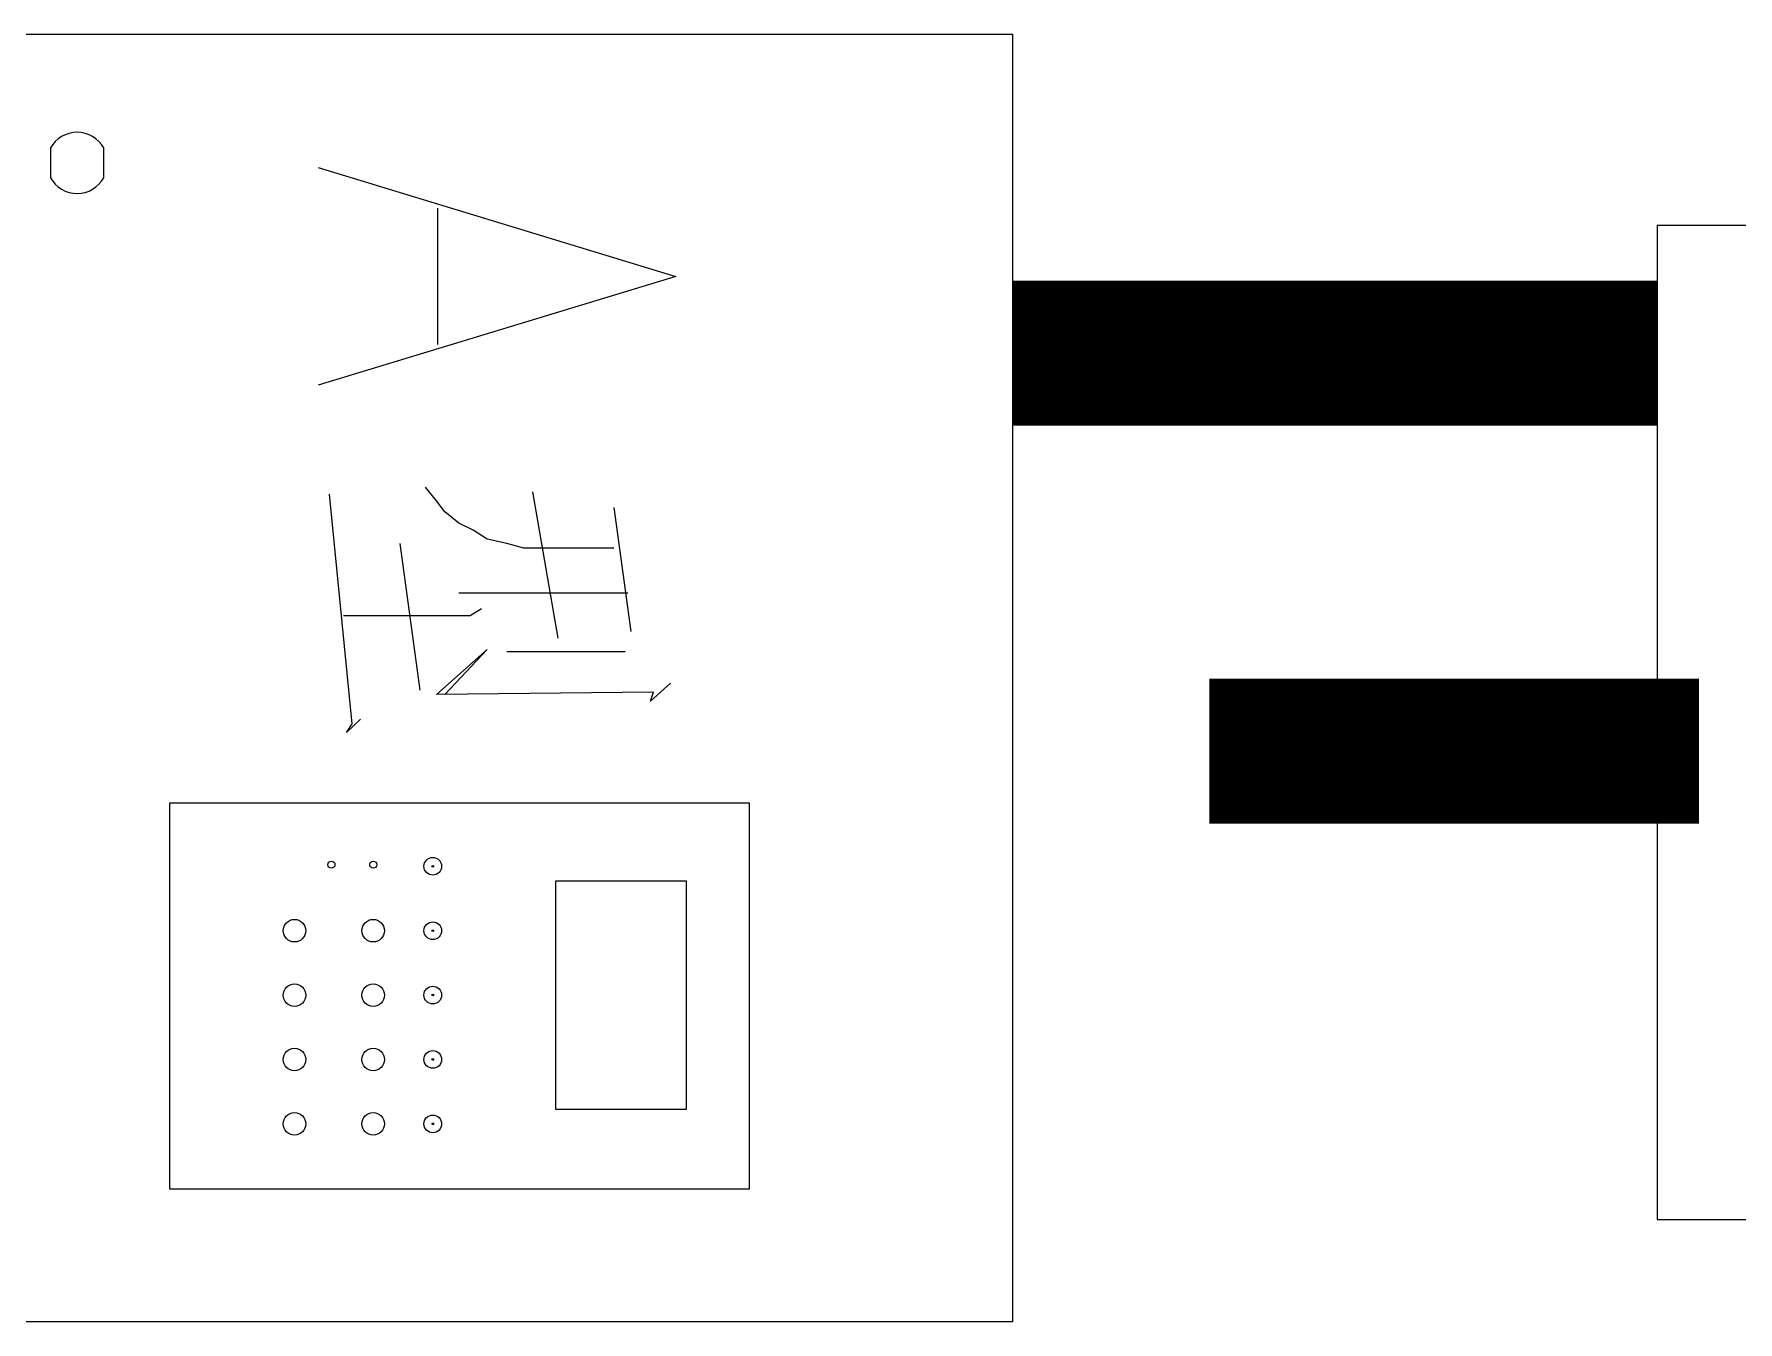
# Model space of a CAD drawing. Extents: x 12152 to 491505, y 111028 to 412681.
# Drawn here: x 162352 to 162969, y 188958 to 189425 of the extents above; entities that cross this region are included whole.
import ezdxf
from ezdxf.enums import TextEntityAlignment as Align

# ---------------------------------------------------------------- set-up
doc = ezdxf.new("R2010")
doc.units = 0
doc.header["$LTSCALE"] = 1000
doc.header["$MEASUREMENT"] = 0
doc.linetypes.add('DASH', pattern=[0.35, 0.25, -0.1])
for name, color, linetype in [('EQUIP-照明', 3, 'Continuous'), ('EQUIP-箱柜', 3, 'Continuous'), ('TEL_TEXT', 7, 'Continuous'), ('WIRE-应急', 4, 'DASH')]:
    doc.layers.add(name, color=color, linetype=linetype)
doc.styles.add('_TEL_DIM', font='SIMPLEX', dxfattribs={"width": 0.8, "height": 3.5, "bigfont": 'HZTXT'})

# ---------------------------------------------------------------- blocks, each defined once
blk = doc.blocks.new('$equip$00001686')
for p, q in [((0.72, 0.6), (-0.72, 0.6)), ((0.72, 0), (0.72, 0.6)), ((-0.72, 0), (0.72, 0))]:
    blk.add_line(p, q)
blk.add_point((0.72, 0.3))
at = {"layer": 'TEL_TEXT', "style": '_TEL_DIM', "flags": 1}
blk.add_attdef('A', text='', height=0.00002, dxfattribs=at).set_placement((0, 0), align=Align.MIDDLE_CENTER)
blk = doc.blocks.new('$equip_U$00000291(PC201712210955)')
at = {"color": 5, "lineweight": 0}
for p, q in [((0.06972, 0.51871), (0.06972, 0.84271)), ((0.06972, 0.84271), (0.28572, 0.84271)), ((0.28572, 0.84271), (0.28572, 0.51871)), ((0.11337, 0.73471), (0.11337, 0.80761)), ((0.11337, 0.80761), (0.24117, 0.80761)), ((0.24117, 0.80761), (0.24117, 0.73471)), ((0.24117, 0.73471), (0.11337, 0.73471)), ((0.28572, 0.51871), (0.06972, 0.51871))]:
    blk.add_line(p, q, dxfattribs=at)
at = {"color": 0, "lineweight": 0}
for p, q in [((-0.28542, 0.60183), (-0.22455, 0.80173)), ((-0.22455, 0.80173), (-0.16368, 0.60183)), ((0.00296, 0.79874), (0.01293, 0.78759)), ((0.01293, 0.78759), (0.00795, 0.78926)), ((0.00795, 0.78926), (0.00928, 0.66802)), ((-0.09533, 0.76714), (-0.02598, 0.77662)), ((-0.04743, 0.77495), (-0.04743, 0.68049)), ((-0.01467, 0.77346), (-0.01467, 0.70727)), ((-0.07255, 0.76714), (-0.07255, 0.72772)), ((-0.10414, 0.72157), (-0.02232, 0.73571)), ((-0.07255, 0.72772), (-0.07255, 0.71675)), ((-0.07255, 0.71675), (-0.07521, 0.70727)), ((-0.07521, 0.70727), (-0.0777, 0.69629)), ((-0.0777, 0.69629), (-0.08269, 0.68848)), ((0.00928, 0.66802), (-0.016, 0.69629)), ((-0.016, 0.69629), (0.00928, 0.67268)), ((-0.08269, 0.68848), (-0.08652, 0.68049)), ((-0.03862, 0.69313), (-0.0348, 0.68681)), ((-0.0348, 0.68681), (-0.0348, 0.61597)), ((-0.08652, 0.68049), (-0.09284, 0.67268)), ((-0.26263, 0.66852), (-0.18646, 0.66852)), ((-0.09899, 0.66802), (-0.10664, 0.6617)), ((-0.09284, 0.67268), (-0.09899, 0.66802)), ((-0.07521, 0.6474), (0.00678, 0.65854)), ((0.02557, 0.62079), (-0.10281, 0.60815)), ((0.02308, 0.62545), (0.03056, 0.61763)), ((0.03056, 0.61763), (0.02557, 0.62079))]:
    blk.add_line(p, q, dxfattribs=at)
at = {"color": 254, "lineweight": 0}
for p, q in [((-0.27968, 0.4819), (-0.29632, 0.4819)), ((-0.29632, 0.45202), (-0.27968, 0.45202))]:
    blk.add_line(p, q, dxfattribs=at)
at = {"lineweight": 0}
blk.add_lwpolyline([(-0.36, 0.99), (0.36, 0.99), (0.36, 0), (-0.36, 0)], close=True, dxfattribs=at)
at = {"color": 5, "lineweight": 0}
for centre, radius in [((0.10527, 0.66586), 0.00495), ((0.14127, 0.66586), 0.00495), ((0.17727, 0.66586), 0.00495), ((0.21327, 0.66586), 0.00495), ((0.24927, 0.66586), 0.00495), ((0.10527, 0.66586), 0.00045), ((0.14127, 0.66586), 0.00045), ((0.17727, 0.66586), 0.00045), ((0.21327, 0.66586), 0.00045), ((0.24927, 0.66586), 0.00045), ((0.14127, 0.63256), 0.0063), ((0.17727, 0.63256), 0.0063), ((0.21327, 0.63256), 0.0063), ((0.24927, 0.63256), 0.0063), ((0.10437, 0.63256), 0.00198), ((0.10437, 0.60916), 0.00198), ((0.14127, 0.58846), 0.0063), ((0.17727, 0.58846), 0.0063), ((0.21327, 0.58846), 0.0063), ((0.24927, 0.58846), 0.0063)]:
    blk.add_circle(centre, radius, dxfattribs=at)
at = {"color": 254, "lineweight": 0}
for start, end in [(119.1103, 240.8897), (299.11037, 60.88963)]:
    blk.add_arc((-0.288, 0.46696), 0.0171, start, end, dxfattribs=at)
at = {"color": 7, "lineweight": 0, "style": '_TEL_DIM', "flags": 1}
for tag in ['REMARK', 'A']:
    blk.add_attdef(tag, text='', height=0.00002, dxfattribs=at).set_placement((0, 0), align=Align.MIDDLE_CENTER)

msp = doc.modelspace()

# ---------------------------------------------------------------- linework, layer by layer
at = {"layer": 'WIRE-应急', "linetype": 'DASH', "const_width": 52.5}
for points in [[(162939.79, 189309.12), (162706.16, 189309.12)], [(162955, 189164.89), (162777.51, 189164.89)]]:
    msp.add_lwpolyline(points, dxfattribs=at)

# ---------------------------------------------------------------- block references
at = {"layer": 'EQUIP-照明', "xscale": 600, "yscale": 600, "zscale": 600, "rotation": 180}
msp.add_blockref('$equip$00001686', (163371.79, 189355.29), dxfattribs=at)
at = {"layer": 'EQUIP-箱柜', "xscale": 648, "yscale": 648, "zscale": 648, "rotation": 270}
msp.add_blockref('$equip_U$00000291(PC201712210955)', (162064.64, 189191.41), dxfattribs=at)

doc.saveas('drawing.dxf')
